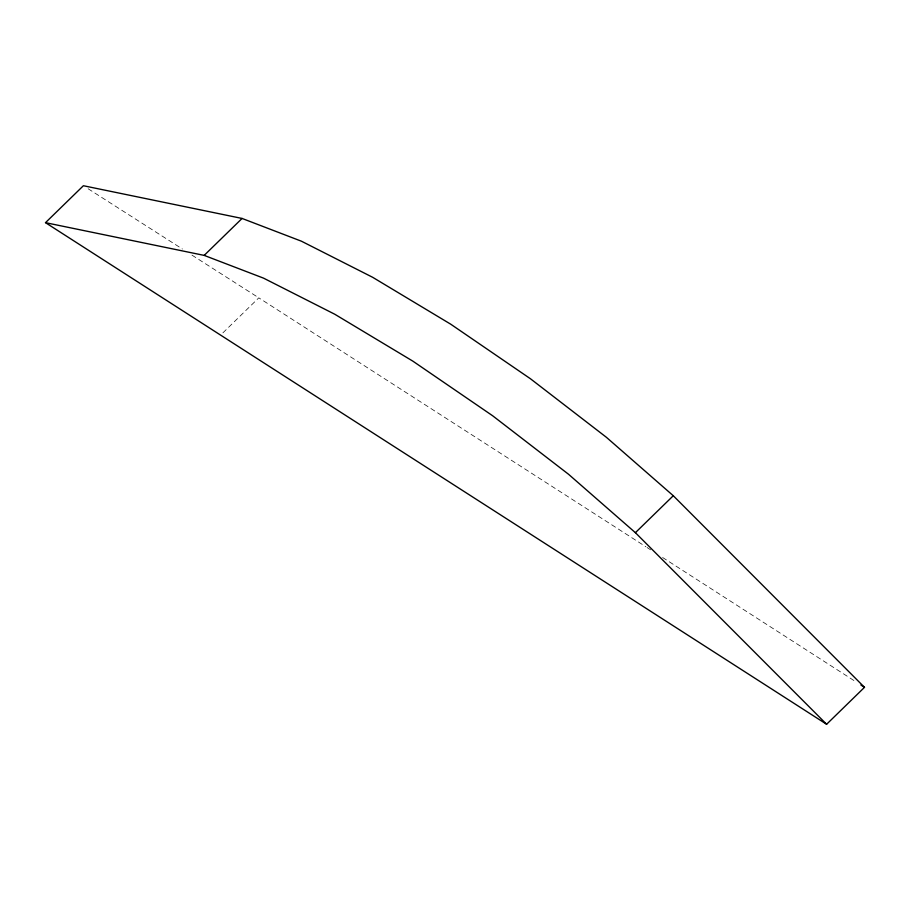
<?xml version="1.0" encoding="UTF-8"?>
<svg xmlns="http://www.w3.org/2000/svg" width="910" height="910" viewBox="0 0 910 910"><rect width="100%" height="100%" fill="white"/><g stroke="black" fill="none" stroke-linecap="round" stroke-linejoin="round"><path stroke-width="0.68" stroke-dasharray="4.55 3.41" d="M222.905 332.844L258.804 297.843L645.872 546.751M88.168 188.78L182.432 249.033M191.976 255.13L258.804 297.843M647.067 547.513L650.65 549.822M662.605 557.5L856.139 681.954"/><path stroke-width="1.36" d="M45.5 222.666L83.39 185.731L242.071 218.445L301.46 241.218L372.634 277.288L450.746 324.21L530.473 378.776L606.379 437.289L673.286 495.734L864.5 687.334L826.61 724.269L45.5 222.666L204.181 255.392L263.57 278.153L334.743 314.223L412.856 361.145L492.583 415.722L568.488 474.224L635.396 532.68L826.61 724.269M204.181 255.392L242.071 218.445M635.396 532.68L673.286 495.734M860.917 685.025L864.5 687.334"/></g></svg>
